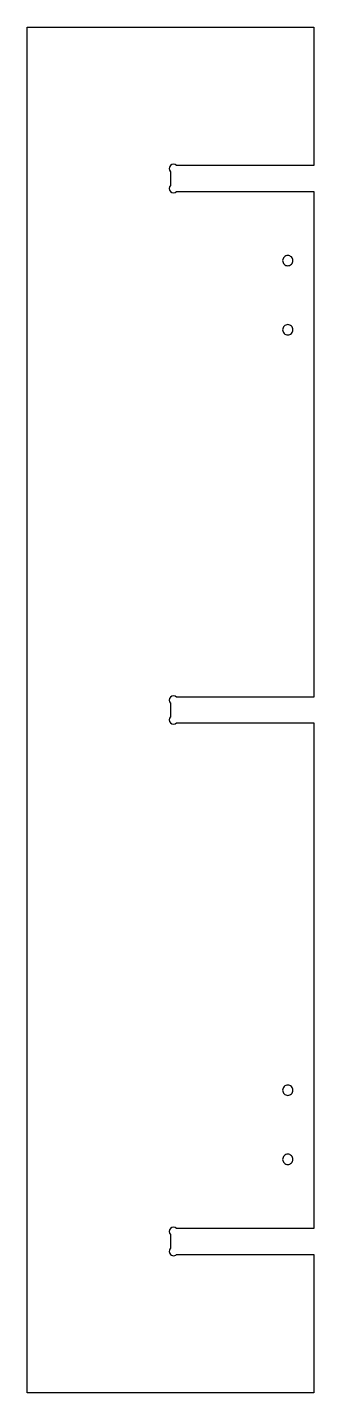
# Model space of a CAD drawing. Extents: x 0.1 to 8.4, y 0.2 to 39.7.
import ezdxf

# ---------------------------------------------------------------- set-up
doc = ezdxf.new("R2010")
doc.units = 0
doc.layers.get('0').update_dxf_attribs({"linetype": 'CONTINUOUS'})

msp = doc.modelspace()

# ---------------------------------------------------------------- linework, layer by layer
for points in [[(4.266, 35.474), (4.266, 35.078, 1), (4.443, 34.901), (8.406, 34.901), (8.406, 20.276), (4.443, 20.276, 1), (4.266, 20.099), (4.266, 19.703, 1), (4.443, 19.526), (8.406, 19.526), (8.406, 4.901), (4.443, 4.901, 1), (4.266, 4.724), (4.266, 4.328, 1), (4.443, 4.151), (8.406, 4.151), (8.406, 0.151), (0.125, 0.151), (0.125, 39.651), (8.406, 39.651), (8.406, 35.651), (4.443, 35.651, 1)], [(7.805, 32.901, 0.414214), (7.656, 33.05, 0.414214), (7.508, 32.901, 0.414214), (7.656, 32.753, 0.414214)], [(7.805, 30.901, 0.414214), (7.656, 31.05, 0.414214), (7.508, 30.901, 0.414214), (7.656, 30.753, 0.414214)], [(7.805, 8.901, 0.414214), (7.656, 9.05, 0.414214), (7.508, 8.901, 0.414214), (7.656, 8.753, 0.414214)], [(7.805, 6.901, 0.414214), (7.656, 7.05, 0.414214), (7.508, 6.901, 0.414214), (7.656, 6.753, 0.414214)]]:
    msp.add_lwpolyline(points, format="xyb", close=True)

doc.saveas('drawing.dxf')
